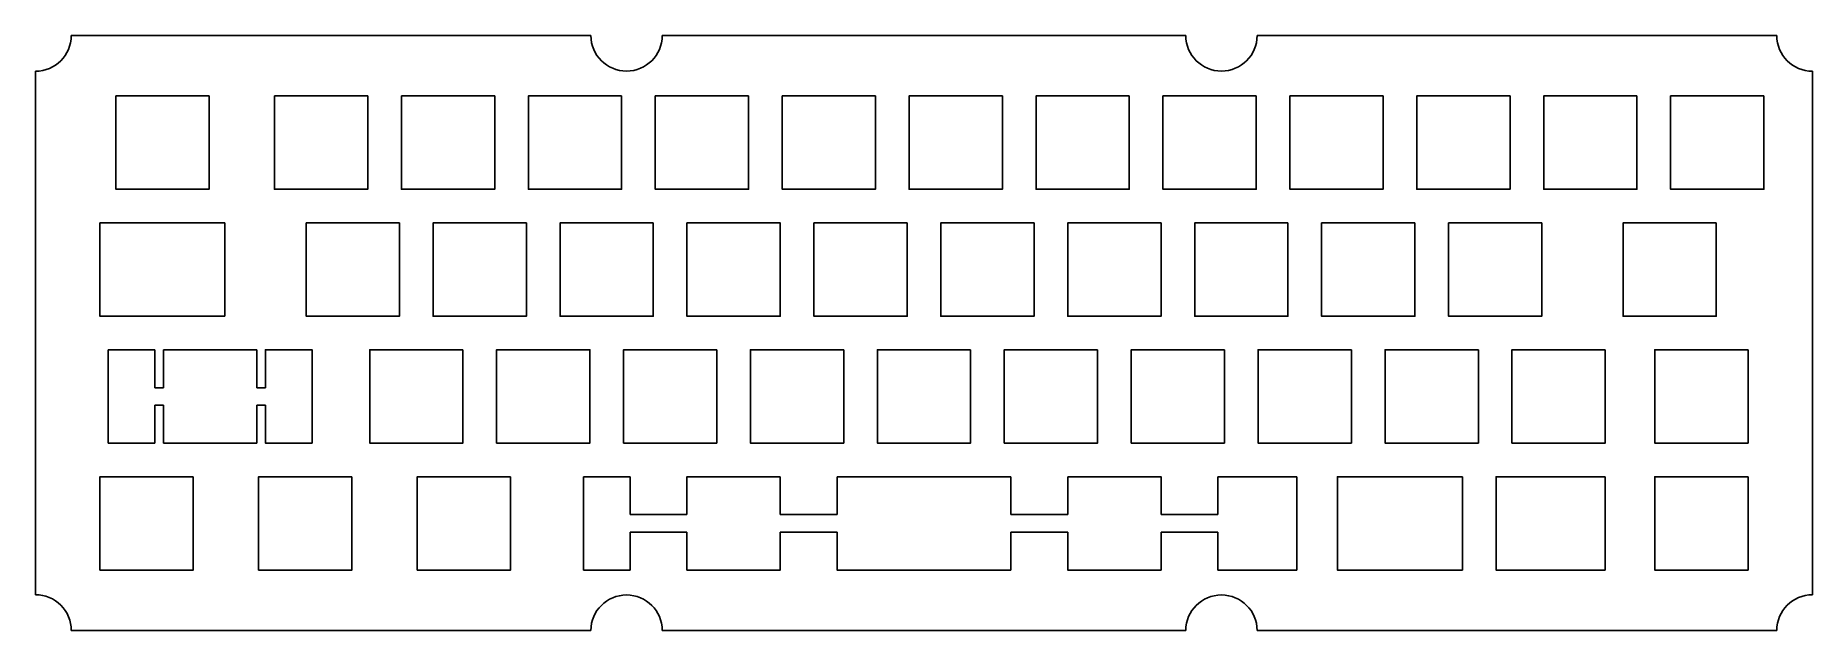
# Model space of a CAD drawing. Extents: x -274 to -7, y -90 to 0.
import ezdxf

# ---------------------------------------------------------------- set-up
doc = ezdxf.new("R2010")
doc.units = 0
doc.layers.get('0').update_dxf_attribs({"linetype": 'CONTINUOUS'})

msp = doc.modelspace()

# ---------------------------------------------------------------- linework, layer by layer
at = {"color": 7}
for points in [[(-265.8745, -0.445148), (-268.25448, -0.445148)], [(-190.26886, -0.445148), (-265.8745, -0.445148)], [(-100.97262, -0.445148), (-179.5526, -0.445148)], [(-12.27074, -0.445148), (-90.25636, -0.445148)], [(-273.61388, -5.804548), (-273.61388, -84.384528)], [(-6.91388, -84.384528), (-6.91388, -5.804548)], [(-245.18112, -28.570568), (-263.9441, -28.570568), (-263.9441, -42.568508), (-245.18112, -42.568508)], [(-245.18112, -42.568508), (-245.18112, -28.570568)], [(-262.73252, -47.620568), (-255.73228, -47.620568)], [(-262.73252, -47.620568), (-262.73252, -61.618508)], [(-255.73228, -53.307628), (-255.73228, -47.620568)], [(-240.41862, -47.620568), (-254.4191, -47.620568)], [(-254.4191, -47.620568), (-254.4191, -53.307628)], [(-240.41862, -47.620568), (-240.41862, -53.307628)], [(-240.41862, -53.307628), (-239.10544, -53.307628), (-239.10544, -47.620568), (-232.10774, -47.620568), (-232.10774, -61.618508), (-239.10544, -61.618508), (-239.10544, -55.931448), (-240.41862, -55.931448)], [(-255.73228, -53.307628), (-254.4191, -53.307628)], [(-254.4191, -55.931448), (-255.73228, -55.931448)], [(-255.73228, -61.618508), (-255.73228, -55.931448)], [(-254.4191, -61.618508), (-240.41862, -61.618508), (-240.41862, -55.931448)], [(-254.4191, -61.618508), (-254.4191, -55.931448)], [(-255.73228, -61.618508), (-262.73252, -61.618508)], [(-191.36868, -66.670568), (-184.36844, -66.670568)], [(-191.36868, -80.671048), (-191.36868, -66.670568)], [(-184.36844, -72.357628), (-184.36844, -66.670568)], [(-161.83864, -66.670568), (-175.83658, -66.670568), (-175.83658, -72.357628)], [(-161.83864, -72.357628), (-161.83864, -66.670568)], [(-153.30678, -66.670568), (-127.21844, -66.670568)], [(-153.30678, -72.357628), (-153.30678, -66.670568)], [(-127.21844, -66.670568), (-127.21844, -72.357628)], [(-118.68658, -66.670568), (-118.68658, -72.357628)], [(-104.6861, -72.357628), (-104.6861, -66.670568), (-118.68658, -66.670568)], [(-96.15678, -66.670568), (-96.15678, -72.357628)], [(-96.15678, -66.670568), (-84.28736, -66.670568)], [(-84.28736, -80.671048), (-84.28736, -66.670568)], [(-59.44362, -80.671048), (-78.2066, -80.671048), (-78.2066, -66.670568), (-59.44362, -66.670568)], [(-59.44362, -66.670568), (-59.44362, -80.671048)], [(-38.0111, -80.671048), (-54.3941, -80.671048), (-54.3941, -66.670568), (-38.0111, -66.670568)], [(-38.0111, -80.671048), (-38.0111, -66.670568)], [(-184.36844, -72.357628), (-175.83658, -72.357628)], [(-161.83864, -72.357628), (-153.30678, -72.357628)], [(-118.68658, -72.357628), (-127.21844, -72.357628)], [(-96.15678, -72.357628), (-104.6861, -72.357628)], [(-184.36844, -74.981448), (-175.83658, -74.981448)], [(-184.36844, -74.981448), (-184.36844, -80.671048)], [(-175.83658, -74.981448), (-175.83658, -80.671048), (-161.83864, -80.671048), (-161.83864, -74.981448)], [(-161.83864, -74.981448), (-153.30678, -74.981448)], [(-153.30678, -74.981448), (-153.30678, -80.671048), (-127.21844, -80.671048)], [(-118.68658, -74.981448), (-127.21844, -74.981448)], [(-127.21844, -80.671048), (-127.21844, -74.981448)], [(-118.68658, -74.981448), (-118.68658, -80.671048), (-104.6861, -80.671048), (-104.6861, -74.981448)], [(-96.15678, -74.981448), (-104.6861, -74.981448)], [(-96.15678, -80.671048), (-96.15678, -74.981448)], [(-191.36868, -80.671048), (-184.36844, -80.671048)], [(-96.15678, -80.671048), (-84.28736, -80.671048)], [(-268.25448, -89.743928), (-190.26886, -89.743928)], [(-179.5526, -89.743928), (-100.97262, -89.743928)], [(-90.25636, -89.743928), (-12.27074, -89.743928)]]:
    msp.add_lwpolyline(points, dxfattribs=at)
for points in [[(-247.56364, -9.520568), (-261.56158, -9.520568), (-261.56158, -23.518508), (-247.56364, -23.518508)], [(-237.74908, -9.520568), (-237.74908, -23.518508), (-223.75114, -23.518508), (-223.75114, -9.520568)], [(-218.69908, -9.520568), (-218.69908, -23.518508), (-204.70114, -23.518508), (-204.70114, -9.520568), (-218.2622, -9.520568)], [(-185.65114, -9.520568), (-199.64908, -9.520568), (-199.64908, -23.518508), (-185.65114, -23.518508)], [(-166.60114, -9.520568), (-180.59908, -9.520568), (-180.59908, -23.518508), (-166.60114, -23.518508)], [(-161.54908, -9.520568), (-147.55114, -9.520568), (-147.55114, -23.518508), (-161.54908, -23.518508)], [(-128.4986, -9.520568), (-142.49908, -9.520568), (-142.49908, -23.518508), (-128.4986, -23.518508)], [(-109.4486, -9.520568), (-109.4486, -23.518508), (-123.44908, -23.518508), (-123.44908, -9.520568)], [(-90.3986, -9.520568), (-104.39908, -9.520568), (-104.39908, -23.518508), (-90.3986, -23.518508)], [(-71.3486, -9.520568), (-85.34908, -9.520568), (-85.34908, -23.518508), (-71.3486, -23.518508)], [(-52.2986, -9.520568), (-66.29908, -9.520568), (-66.29908, -23.518508), (-52.2986, -23.518508)], [(-33.2486, -9.520568), (-47.24908, -9.520568), (-47.24908, -23.518508), (-33.2486, -23.518508)], [(-14.1986, -9.520568), (-28.19908, -9.520568), (-28.19908, -23.518508), (-14.1986, -23.518508)], [(-218.98864, -28.570568), (-232.98658, -28.570568), (-232.98658, -42.568508), (-218.98864, -42.568508)], [(-199.93864, -28.570568), (-213.93658, -28.570568), (-213.93658, -42.568508), (-199.93864, -42.568508)], [(-180.88864, -28.570568), (-194.88658, -28.570568), (-194.88658, -42.131628), (-194.88658, -42.568508), (-180.88864, -42.568508)], [(-162.27552, -28.570568), (-175.83658, -28.570568), (-175.83658, -42.568508), (-161.83864, -42.568508), (-161.83864, -28.570568)], [(-142.7861, -28.570568), (-142.7861, -42.568508), (-156.78658, -42.568508), (-156.78658, -28.570568)], [(-123.7361, -28.570568), (-137.73658, -28.570568), (-137.73658, -42.568508), (-123.7361, -42.568508)], [(-104.6861, -28.570568), (-118.68658, -28.570568), (-118.68658, -42.568508), (-104.6861, -42.568508)], [(-85.6361, -28.570568), (-85.6361, -42.568508), (-99.63658, -42.568508), (-99.63658, -28.570568)], [(-66.5861, -28.570568), (-66.5861, -42.568508), (-80.58658, -42.568508), (-80.58658, -28.570568)], [(-47.5361, -28.570568), (-47.5361, -42.568508), (-61.53658, -42.568508), (-61.53658, -28.570568)], [(-21.34362, -28.570568), (-35.3441, -28.570568), (-35.3441, -42.568508), (-21.34362, -42.568508)], [(-209.46364, -47.620568), (-223.46158, -47.620568), (-223.46158, -61.618508), (-209.46364, -61.618508)], [(-190.85052, -47.620568), (-204.41158, -47.620568), (-204.41158, -61.618508), (-190.41364, -61.618508), (-190.41364, -47.620568)], [(-171.36364, -47.620568), (-185.36158, -47.620568), (-185.36158, -61.618508), (-171.36364, -61.618508)], [(-152.31364, -47.620568), (-152.31364, -61.618508), (-166.31158, -61.618508), (-166.31158, -47.620568)], [(-133.2611, -47.620568), (-133.2611, -61.618508), (-147.26158, -61.618508), (-147.26158, -47.620568)], [(-114.2111, -47.620568), (-114.2111, -61.618508), (-128.21158, -61.618508), (-128.21158, -47.620568)], [(-95.1611, -47.620568), (-109.16158, -47.620568), (-109.16158, -61.618508), (-95.1611, -61.618508)], [(-76.1111, -47.620568), (-90.11158, -47.620568), (-90.11158, -61.618508), (-76.1111, -61.618508)], [(-57.0611, -47.620568), (-57.0611, -61.618508), (-71.06158, -61.618508), (-71.06158, -47.620568)], [(-38.0111, -47.620568), (-38.0111, -61.618508), (-52.01158, -61.618508), (-52.01158, -47.620568)], [(-16.58112, -47.620568), (-16.58112, -61.618508), (-30.5816, -61.618508), (-30.5816, -47.620568)], [(-249.94362, -66.670568), (-263.9441, -66.670568), (-263.9441, -80.671048), (-249.94362, -80.671048)], [(-226.13112, -66.670568), (-240.1316, -66.670568), (-240.1316, -80.671048), (-226.13112, -80.671048), (-226.13112, -67.107448)], [(-202.31862, -66.670568), (-216.3191, -66.670568), (-216.3191, -80.671048), (-202.31862, -80.671048)], [(-16.58112, -66.670568), (-16.58112, -80.671048), (-30.5816, -80.671048), (-30.5816, -66.670568)]]:
    msp.add_lwpolyline(points, close=True, dxfattribs=at)
for points in [[(-273.611739, -5.805106), (-270.6527, -5.805102), (-268.253925, -3.406328), (-268.253921, -0.447289)], [(-190.267844, -0.447289), (-190.252122, -3.395139), (-187.857987, -5.776539), (-184.910095, -5.776539)], [(-184.910095, -5.776539), (-181.962203, -5.776539), (-179.568068, -3.395139), (-179.552346, -0.447289)], [(-100.970842, -0.447289), (-100.95512, -3.395139), (-98.560985, -5.776539), (-95.613093, -5.776539)], [(-95.613093, -5.776539), (-92.665201, -5.776539), (-90.271066, -3.395139), (-90.255344, -0.447289)], [(-12.2682, -0.447289), (-12.268196, -3.405954), (-9.870005, -5.804574), (-6.91134, -5.805106)], [(-269.823171, -85.955597), (-270.827958, -84.950799), (-272.190748, -84.386308), (-273.611739, -84.386306)], [(-184.910095, -84.414931), (-187.857987, -84.414931), (-190.252122, -86.796332), (-190.267844, -89.744182)], [(-179.552346, -89.744182), (-179.568068, -86.796332), (-181.962203, -84.414931), (-184.910095, -84.414931)], [(-95.613093, -84.414931), (-98.560985, -84.414931), (-100.95512, -86.796332), (-100.970842, -89.744182)], [(-90.255344, -89.744182), (-90.271066, -86.796332), (-92.665201, -84.414931), (-95.613093, -84.414931)], [(-6.91134, -84.386306), (-9.870028, -84.386839), (-12.268228, -86.785494), (-12.2682, -89.744182)], [(-268.253921, -89.744182), (-268.253908, -88.323191), (-268.818384, -86.960395), (-269.823171, -85.955597)]]:
    msp.add_open_spline(points, degree=3, dxfattribs=at)

doc.saveas('drawing.dxf')
